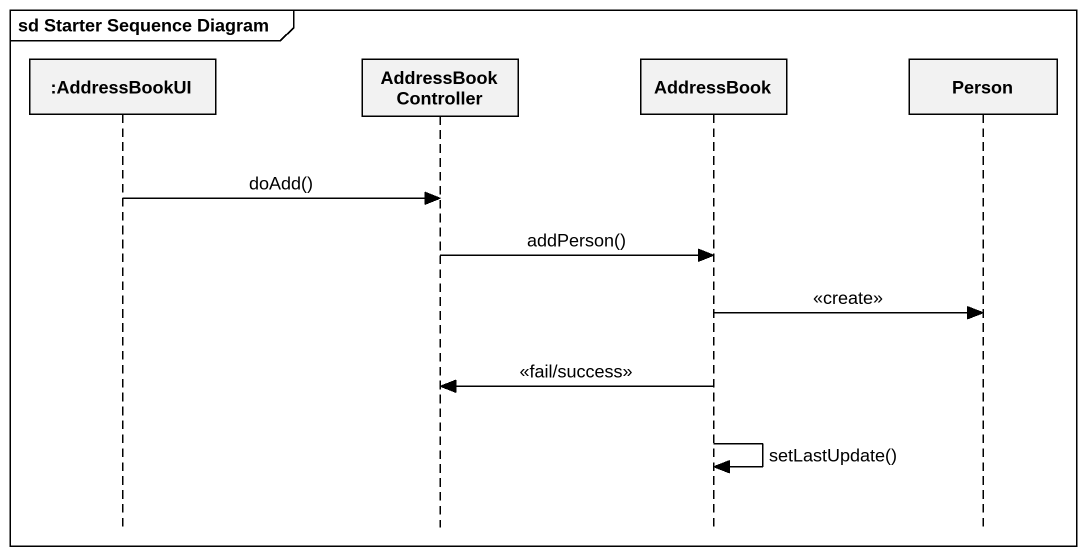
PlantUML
@startuml
mainframe sd Starter Sequence Diagram
hide footbox
participant ":AddressBookUI" as AddressBookUI
participant AddressBookController
participant AddressBook
participant "Person" as Person_

AddressBookUI -> AddressBookController : doAdd()
AddressBookController -> AddressBook : addPerson()
AddressBook -> Person_ : <<create>>
AddressBook -> AddressBookController : <<fail/success>>
AddressBook -> AddressBook : setLastUpdate()
@enduml
